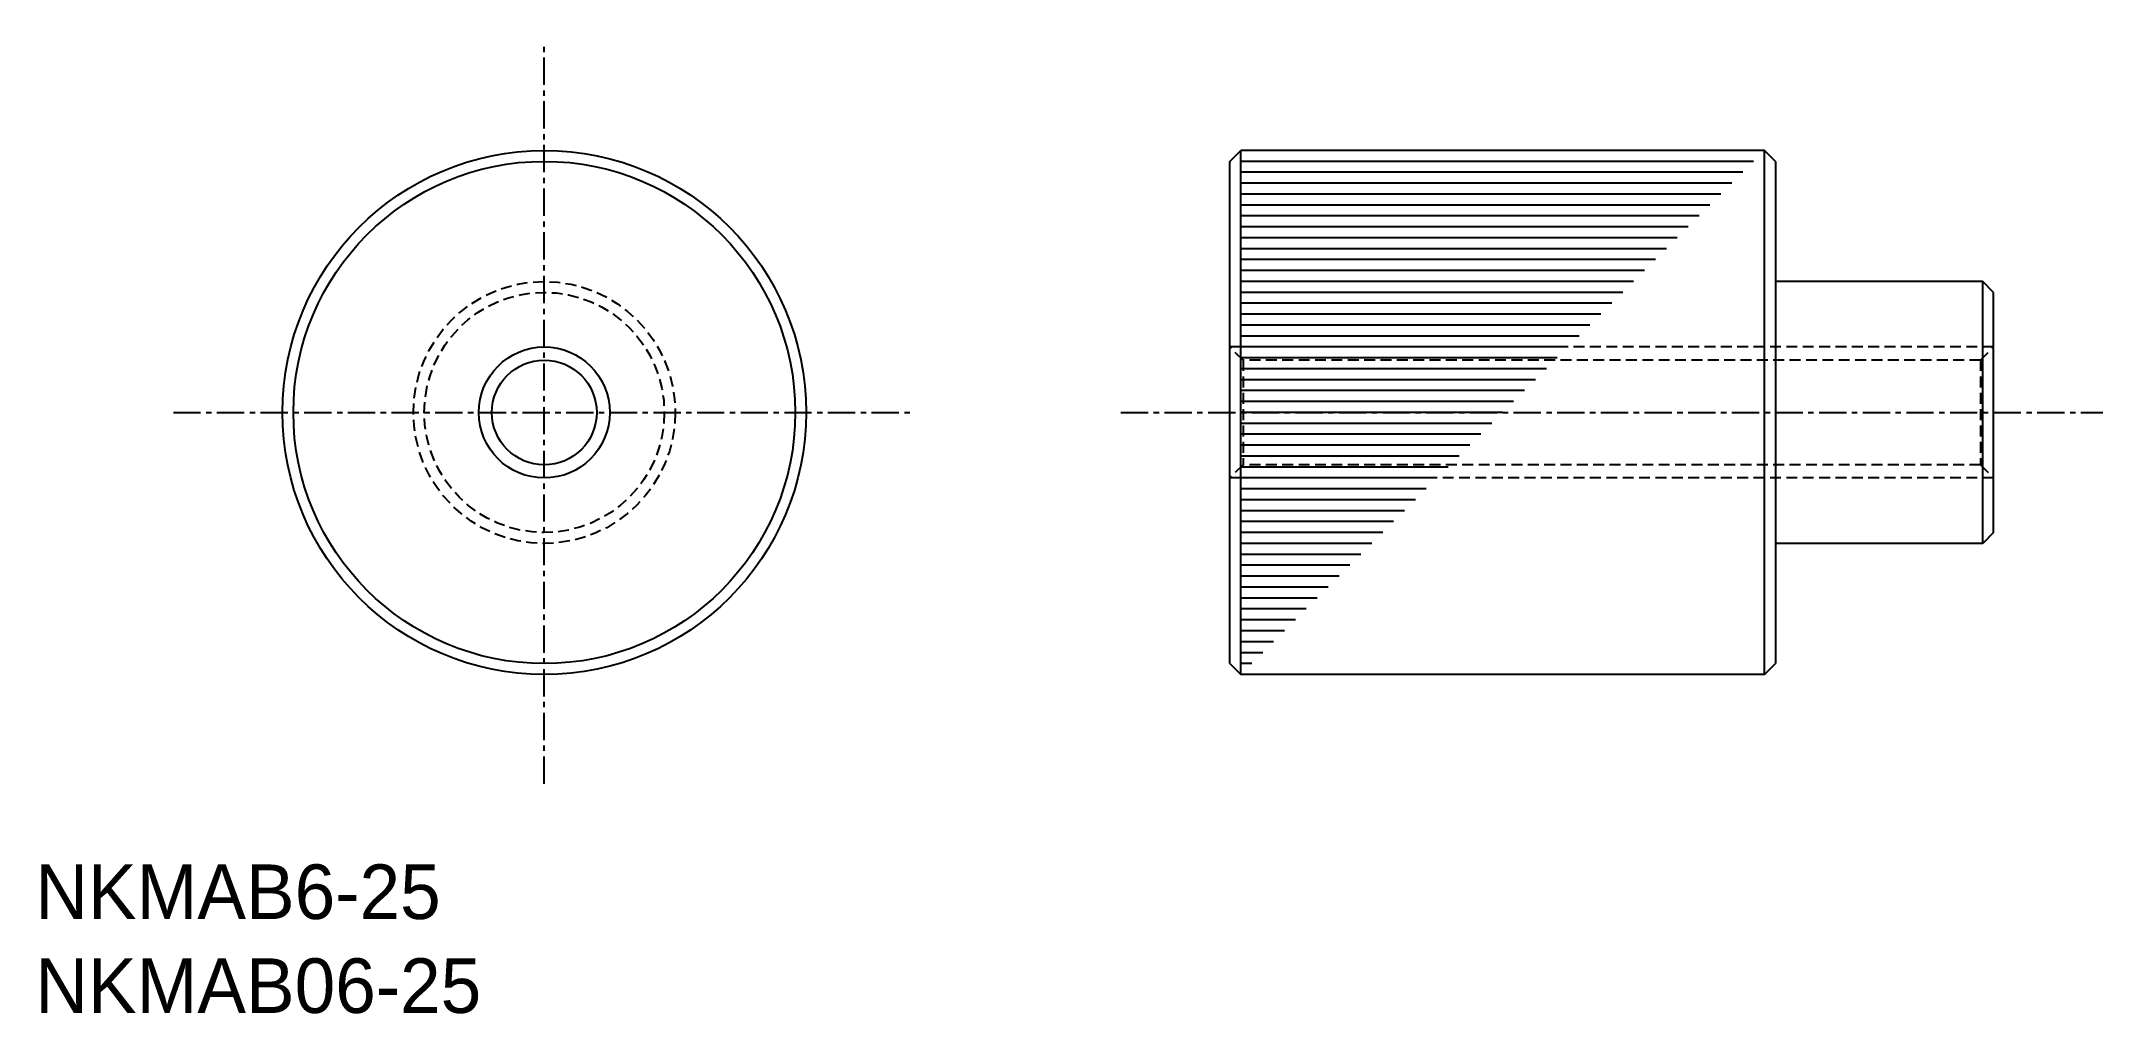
# Model space of a CAD drawing. Extents: x 0.3 to 94.7, y 0 to 44.5.
import ezdxf

# ---------------------------------------------------------------- set-up
doc = ezdxf.new("R2010")
doc.units = 0
doc.linetypes.add('CENTER', pattern=[2, 1.25, -0.25, 0.25, -0.25])
doc.linetypes.add('DASHED', pattern=[0.75, 0.5, -0.25])
doc.layers.get('0').update_dxf_attribs({"linetype": 'CONTINUOUS'})
doc.layers.add('CENTER', color=1, linetype='CENTER')

msp = doc.modelspace()

# ---------------------------------------------------------------- linework, layer by layer
at = {"color": 7, "linetype": 'CONTINUOUS'}
for p, q in [((54.75, 39), (55.25, 39.5)), ((54.75, 16), (54.75, 39)), ((55.25, 15.5), (55.25, 39.5)), ((79.25, 39.5), (55.25, 39.5)), ((78.75, 39), (55.25, 39)), ((79.25, 15.5), (79.25, 39.5)), ((79.75, 39), (79.25, 39.5)), ((79.75, 39), (79.75, 16)), ((78.25, 38.5), (55.25, 38.5)), ((77.75, 38), (55.25, 38)), ((77.25, 37.5), (55.25, 37.5)), ((76.75, 37), (55.25, 37)), ((76.25, 36.5), (55.25, 36.5)), ((75.75, 36), (55.25, 36)), ((75.25, 35.5), (55.25, 35.5)), ((74.75, 35), (55.25, 35)), ((74.25, 34.5), (55.25, 34.5)), ((73.75, 34), (55.25, 34)), ((73.25, 33.5), (55.25, 33.5)), ((89.25, 33.5), (79.75, 33.5)), ((89.25, 21.5), (89.25, 33.5)), ((89.75, 33), (89.25, 33.5)), ((72.75, 33), (55.25, 33)), ((72.25, 32.5), (55.25, 32.5)), ((89.75, 22), (89.75, 33)), ((71.75, 32), (55.25, 32)), ((71.25, 32), (55.25, 32)), ((71.25, 31.5), (55.25, 31.5)), ((70.75, 31), (55.25, 31)), ((70.25, 30.5), (55.25, 30.5)), ((69.75, 30), (55.25, 30)), ((69.25, 29.5), (55.25, 29.5)), ((68.75, 29), (55.25, 29)), ((68.25, 28.5), (55.25, 28.5)), ((67.75, 28), (55.25, 28)), ((67.25, 27.5), (55.25, 27.5)), ((66.75, 27), (55.25, 27)), ((66.25, 26.5), (55.25, 26.5)), ((65.75, 26), (55.25, 26)), ((65.25, 25.5), (55.25, 25.5)), ((64.75, 25), (55.25, 25)), ((64.25, 24.5), (55.25, 24.5)), ((63.75, 24), (55.25, 24)), ((63.25, 23.5), (55.25, 23.5)), ((62.75, 23), (55.25, 23)), ((62.25, 22.5), (55.25, 22.5)), ((61.75, 22), (55.25, 22)), ((89.75, 22), (89.25, 21.5)), ((61.25, 21.5), (55.25, 21.5)), ((60.75, 21), (55.25, 21)), ((89.25, 21.5), (79.75, 21.5)), ((60.25, 20.5), (55.25, 20.5)), ((59.75, 20), (55.25, 20)), ((59.25, 19.5), (55.25, 19.5)), ((58.75, 19), (55.25, 19)), ((58.25, 18.5), (55.25, 18.5)), ((57.75, 18), (55.25, 18)), ((57.25, 17.5), (55.25, 17.5)), ((56.75, 17), (55.25, 17)), ((56.25, 16.5), (55.25, 16.5)), ((54.75, 16), (55.25, 15.5)), ((55.75, 16), (55.25, 16)), ((79.25, 15.5), (55.25, 15.5)), ((79.25, 15.5), (79.75, 16))]:
    msp.add_line(p, q, dxfattribs=at)
at = {"color": 3, "linetype": 'DASHED'}
for p, q in [((89.75, 30.5), (54.75, 30.5)), ((55.35, 29.9), (54.75, 30.5)), ((89.15, 29.9), (89.75, 30.5)), ((55.35, 29.9), (55.35, 25.1)), ((89.15, 29.9), (55.35, 29.9)), ((89.15, 29.9), (89.15, 25.1)), ((55.35, 25.1), (54.75, 24.5)), ((89.15, 25.1), (55.35, 25.1)), ((89.15, 25.1), (89.75, 24.5)), ((89.75, 24.5), (54.75, 24.5))]:
    msp.add_line(p, q, dxfattribs=at)
at = {"color": 7, "linetype": 'CONTINUOUS'}
for radius in [12, 11.5, 2.4]:
    msp.add_circle((23.329, 27.5), radius, dxfattribs=at)
at = {"color": 3, "linetype": 'DASHED'}
for radius in [6, 5.5]:
    msp.add_circle((23.329, 27.5), radius, dxfattribs=at)
at = {"color": 3, "linetype": 'CONTINUOUS'}
msp.add_circle((23.329, 27.5), 3, dxfattribs=at)
at = {"layer": 'CENTER', "color": 1, "linetype": 'CENTER'}
for p, q in [((23.329, 10.5), (23.329, 44.5)), ((6.329, 27.5), (40.329, 27.5)), ((49.75, 27.5), (94.75, 27.5))]:
    msp.add_line(p, q, dxfattribs=at)

# ---------------------------------------------------------------- texts
at = {"color": 7, "linetype": 'CONTINUOUS'}
for s, p in [('NKMAB6-25', (0, 4.302)), ('NKMAB06-25', (0, 0))]:
    msp.add_text(s, height=2.5, dxfattribs=at).set_placement(p)

doc.saveas('drawing.dxf')
